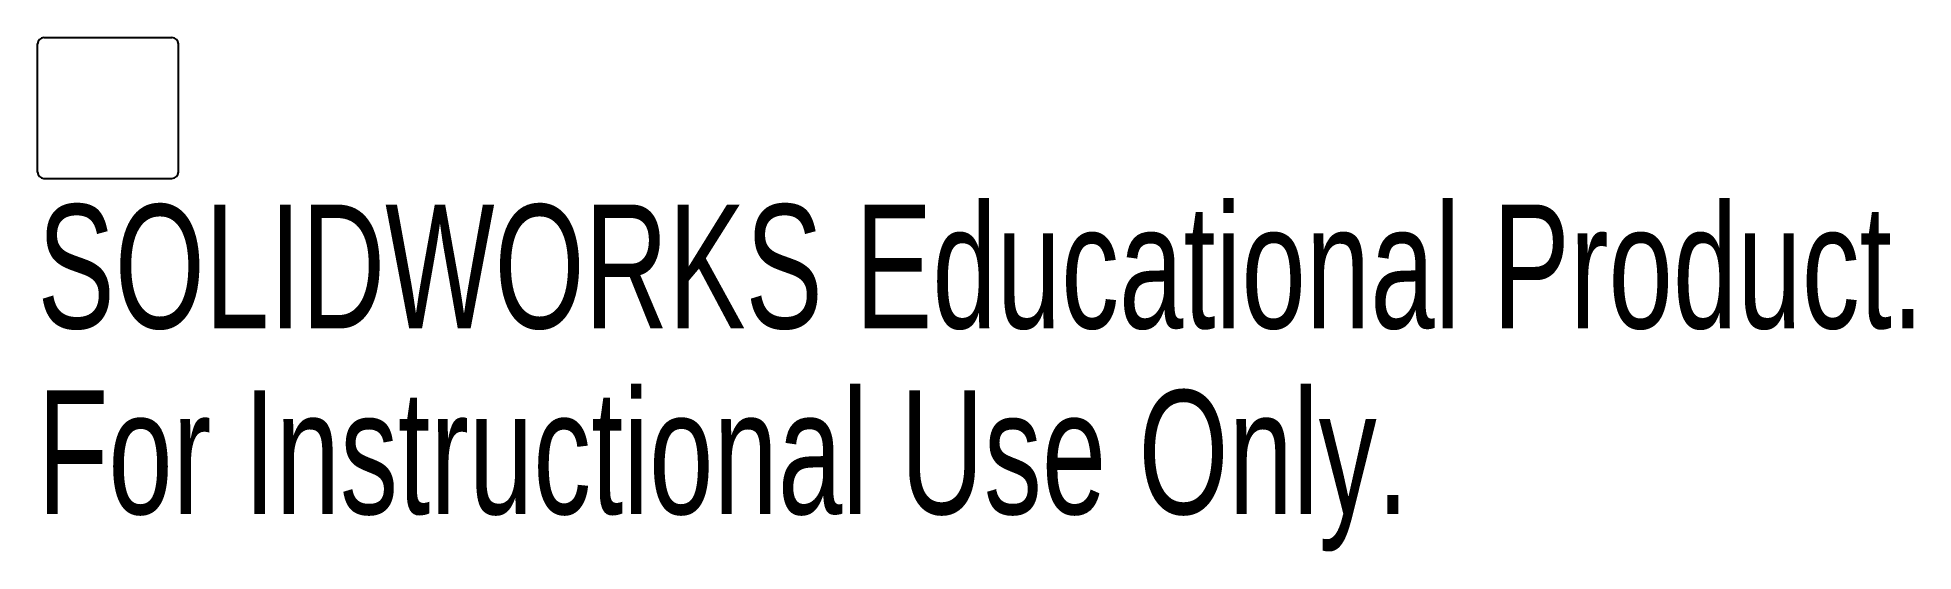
# Model space of a CAD drawing. Header units: millimetres. Extents: x -2.8 to 70.5, y -17.3 to 2.8.
import ezdxf

# ---------------------------------------------------------------- set-up
doc = ezdxf.new("R2010")
doc.units = ezdxf.units.MM
doc.styles.add('SLDTEXTSTYLE0', font='TXT', dxfattribs={"width": 0.7})

msp = doc.modelspace()

# ---------------------------------------------------------------- linework, layer by layer
at = {"color": 7, "linetype": 'Continuous', "lineweight": 25}
for p, q in [((-2.75, -2.5), (-2.75, 2.5)), ((-2.5, 2.75), (2.5, 2.75)), ((2.75, -2.5), (2.75, 2.5)), ((-2.5, -2.75), (2.5, -2.75))]:
    msp.add_line(p, q, dxfattribs=at)
for centre, start, end in [((-2.5, 2.5), 90, 180), ((2.5, 2.5), 0, 90), ((-2.5, -2.5), 180, 270), ((2.5, -2.5), 270, 0)]:
    msp.add_arc(centre, 0.25, start, end, dxfattribs=at)

# ---------------------------------------------------------------- texts
at = {"color": 7, "linetype": 'Continuous', "char_height": 4.83362, "attachment_point": 1, "style": 'SLDTEXTSTYLE0'}
for s, insert in [('SOLIDWORKS Educational Product.', (-2.75, -3.77)), ('For Instructional Use Only.', (-2.75, -11.02))]:
    msp.add_mtext(s, dxfattribs=dict(at, insert=insert))

doc.saveas('drawing.dxf')
